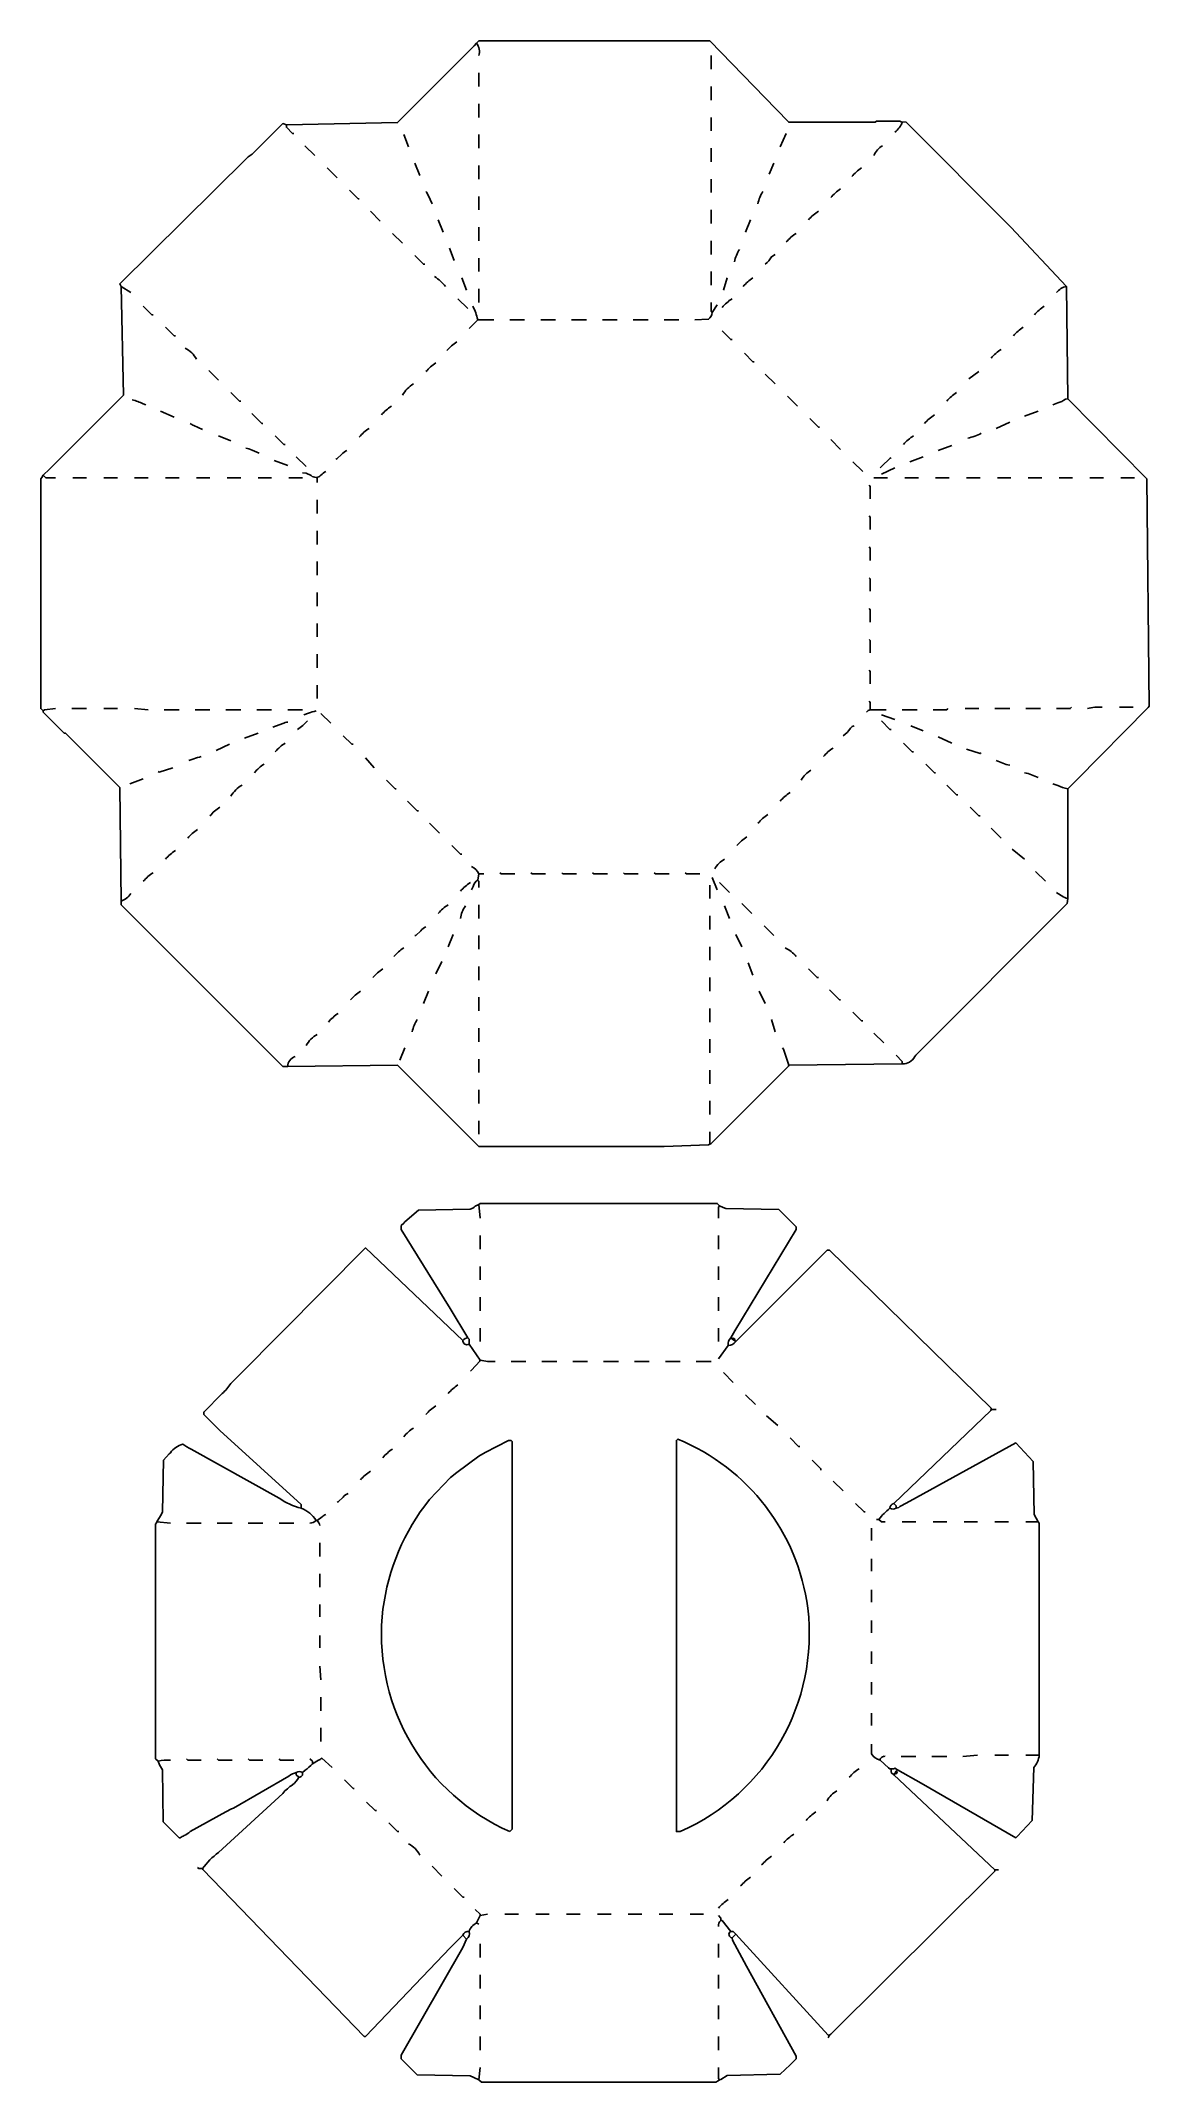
# Model space of a CAD drawing. Extents: x 47 to 945, y 85 to 1739.
import ezdxf

# ---------------------------------------------------------------- set-up
doc = ezdxf.new("R2010")
doc.units = 0
doc.layers.get('0').update_dxf_attribs({"linetype": 'CONTINUOUS'})

msp = doc.modelspace()

# ---------------------------------------------------------------- linework, layer by layer
at = {"color": 250, "linetype": 'CONTINUOUS'}
for points in [[(247, 908), (336, 909), (402, 843), (552, 843), (587.986507, 844.485736), (589, 845), (589.9, 845.2), (652.8, 908.1), (653, 909), (745, 910, 0.28935), (755, 916), (756, 917), (878.615385, 1040.076923), (879, 1044), (879, 1133), (886, 1140), (944.2, 1198.9), (945, 1200), (943, 1384), (879, 1449), (878, 1540), (833, 1588), (748, 1673), (744.076923, 1673.384615), (743, 1674), (724, 1674), (723, 1673), (653, 1673), (642.750154, 1683.758769), (589, 1739), (402, 1739), (400, 1737), (398, 1735), (336.1, 1672.8), (246, 1671), (243, 1672), (223, 1652), (221, 1650, -0.076982), (215, 1645), (214, 1644), (111, 1542), (112, 1540), (114, 1452), (54, 1392), (49, 1387), (47.8, 1385.1), (47, 1384), (47, 1198), (49, 1196), (49, 1195), (66, 1178), (67, 1178), (111, 1134), (112, 1042), (112, 1039), (243, 908), (247, 908, -0.314937), (253, 916)], [(402, 1727, 0.23154), (400, 1737)], [(739, 1665, 0.123106), (745, 1673)], [(722, 1646, -0.178469), (729, 1654)], [(704, 1629, -0.071068), (712, 1636)], [(364, 1607), (360.7, 1613.9, 0.089945), (359, 1617)], [(628, 1607, -0.081845), (632, 1617)], [(687, 1612, -0.071068), (695, 1619)], [(669, 1594, -0.071068), (677, 1601)], [(651, 1576, -0.071068), (659, 1583)], [(609, 1560, -0.081845), (613, 1570)], [(634, 1558, 0.076982), (639, 1564), (642, 1566)], [(375, 1540, 0.06477), (366, 1548)], [(616, 1540, -0.071068), (624, 1547)], [(870, 1535, -0.188686), (878, 1540)], [(401, 1513, 0.064772), (397, 1524)], [(577, 1513), (587.962069, 1513.455172, 0.216878), (591, 1519), (595, 1525)], [(599, 1523, -0.071068), (607, 1530)], [(852, 1517, -0.071068), (860, 1524)], [(835, 1500, -0.071068), (843, 1507)], [(173, 1481, 0.162595), (164, 1490)], [(376, 1488, -0.071068), (384, 1495)], [(817, 1482, -0.071068), (825, 1489)], [(359, 1471, -0.071068), (367, 1478)], [(340, 1452, -0.126932), (349, 1461)], [(132, 1444), (129.9, 1444.8, 0.080354), (121, 1448)], [(323, 1436, -0.071068), (331, 1443)], [(781, 1447, -0.071068), (789, 1454)], [(867, 1444), (871.1, 1445.7, 0.105633), (877.1, 1448.7), (879, 1449)], [(178, 1424), (171.1, 1427.3, -0.089945), (168, 1429)], [(305, 1418, -0.071068), (313, 1425)], [(763, 1429, -0.071068), (771, 1436)], [(224, 1405), (218.1, 1407.2, 0.105047), (213, 1409)], [(286, 1400), (286.9, 1400.2), (291, 1404, -0.150174), (295, 1407)], [(746, 1412, -0.071068), (754, 1419)], [(798, 1417, 0.064772), (809, 1421)], [(259, 1389), (261.911765, 1388.647059), (265.9, 1386.8, 0.393298), (274, 1387, -0.150174), (278, 1390)], [(260, 1193), (263.9, 1194.2, -0.0734), (270, 1196)], [(716, 1195, -0.184026), (719, 1197), (732, 1197)], [(895, 1198, -0.08251), (907, 1199)], [(235, 1183), (243.1, 1185.8, -0.113888), (247, 1187)], [(255, 1181, 0.064905), (263, 1188)], [(697, 1176, 0.114296), (703, 1182, -0.205258), (706, 1184)], [(167, 1156), (170.9, 1157.2, -0.0734), (177, 1159)], [(237, 1163, -0.071068), (245, 1170)], [(681, 1159, -0.071068), (689, 1166)], [(220, 1146, -0.071068), (228, 1153)], [(663, 1140, -0.136591), (671, 1148)], [(832, 1152, -0.064772), (821, 1156)], [(855, 1142, 0.064772), (844, 1146)], [(201, 1127, -0.126932), (210, 1136)], [(646, 1123, -0.071068), (654, 1130)], [(879, 1133, -0.080886), (870.9, 1135.7), (867, 1137)], [(184, 1111, -0.071068), (192, 1118)], [(628, 1105, -0.071068), (636, 1112)], [(166, 1093, -0.071068), (174, 1100)], [(611, 1087, -0.071068), (619, 1094)], [(148, 1076, -0.071068), (156, 1083)], [(593, 1068, -0.136591), (601, 1076)], [(130, 1058, -0.071068), (138, 1065)], [(112, 1042, 0.154488), (120, 1048)], [(387, 1050, -0.071068), (395, 1057)], [(879, 1044, -0.083266), (870, 1049)], [(369, 1032, -0.071068), (377, 1039)], [(387, 1028, -0.114006), (391, 1038)], [(350, 1014), (350.9, 1014.2), (355, 1018, -0.150174), (359, 1021)], [(333, 997, -0.071068), (341, 1004)], [(659, 997, 0.128393), (650, 1004)], [(316, 980, -0.064905), (324, 987)], [(298, 962, -0.071068), (306, 969)], [(280, 944, -0.071068), (288, 951)], [(348, 936, -0.114006), (352, 946)], [(262, 925, -0.140771), (271, 934)], [(403, 670), (394, 683), (394, 687), (393, 688), (378.769231, 711.846154), (339, 776), (339, 779), (341, 781), (342, 782), (353.011351, 791.511892), (394.988649, 792.488108), (396.9, 793.2), (398, 794, -0.120666), (402, 796), (403, 797), (595, 797), (597, 795), (599.846154, 793.769231), (602.042385, 792.953672), (645, 792), (659, 778), (659, 776), (609.2, 693.9), (606, 688, 0.298175), (604, 682), (596, 671)], [(258, 550), (258, 553), (192, 613), (179, 626), (179, 628), (194, 643, 0.064905), (201, 651), (208, 658), (310, 761), (389, 686, 0.62422), (394, 683)], [(821, 630), (817, 630), (817, 631), (686, 759), (684, 759), (618, 693), (610, 685, -0.254994), (604, 682)], [(395, 661), (396, 662), (402.8, 669.1), (403, 670, 0.08251), (415, 669)], [(377, 643, -0.071068), (385, 650)], [(359, 626, -0.071068), (367, 633)], [(724, 541), (726, 541, -0.074243), (735, 550, -0.33389), (738, 554), (816.8, 629.1), (817, 630)], [(341, 608, -0.071068), (349, 615)], [(270, 540, 0.163554), (258, 550, -0.097181), (240.1, 558.2), (168.9, 597.8, -0.064022), (162, 602, 0.162082), (152, 595), (151, 594), (146.488108, 588.988649), (145.511892, 547.011351), (144.8, 545.1), (141, 539), (140.8, 538.1), (140, 537), (140, 347), (142, 345), (143.230769, 342.153846), (145.511892, 337.988649), (146, 296), (159, 283), (160, 283, -0.067868), (163.1, 284.8, 0.089283), (168, 288), (197, 304, -0.079147), (203, 307), (248, 333, -0.079147), (254, 336, -0.256358), (259, 336), (261.1, 337.8, 0.078461), (267, 343), (272.1, 345.8, 0.071193), (274.569231, 347.446154), (283, 340)], [(427, 288), (429, 290), (429, 604), (428, 605), (426, 605), (406.9, 595.2), (401.9, 592.2), (384, 579), (379, 575), (362, 557), (358, 552, 0.138867), (323.560976, 462.04878, 0.318658), (427, 288)], [(324, 591, -0.071068), (332, 598)], [(565, 288, 0.32995), (668.42, 469.06, 0.268799), (563, 606), (562, 605), (562, 288), (565, 288)], [(720, 359), (720, 351, 0.208921), (727, 346), (733.9, 339.8), (735, 339), (738, 339), (738.8, 339.4), (741, 338), (760.153846, 327.230769), (837, 283), (838, 284), (850.2, 296.9), (851.488108, 339.988649, 0.145046), (856, 350), (856, 538), (855, 539), (851.8, 544.9), (851, 588), (837, 603), (751.1, 555.8), (744, 552, -0.120666), (740, 550, -0.265564), (735, 550)], [(306, 573, -0.071068), (314, 580)], [(287, 555), (287.9, 555.2), (292, 559, -0.150174), (296, 562)], [(265, 538, 0.165541), (270, 540), (271, 540), (275, 543, -0.184026), (278, 545)], [(273, 536, 0.120666), (271, 540)], [(727, 346, -0.419145), (731, 349)], [(178, 258, -0.083644), (191, 271), (243, 319, -0.064905), (251, 326, 0.087559), (256, 332, 0.511311), (259, 336)], [(702, 332, -0.071068), (710, 339)], [(684, 313, -0.136591), (692, 321)], [(667, 297, -0.071068), (675, 304)], [(649, 279, -0.071068), (657, 286)], [(354, 269, 0.162595), (345, 278)], [(631, 261, -0.071068), (639, 268)], [(174, 259), (175, 258), (178, 258), (178.248276, 257.22069), (309, 122), (310, 122), (379, 194), (389, 204, -0.388184), (394, 207)], [(614, 244, -0.071068), (622, 251)], [(596, 226, -0.071068), (604, 233)], [(409, 221), (403, 220), (400, 214, 0.212214), (394, 207, -0.369924), (392, 201), (388.8, 194.1), (339, 107), (339, 104), (352, 91), (394.957615, 90.046328), (397.846154, 88.769231), (402, 87), (404, 85), (594, 85), (595.9, 86.2), (597, 87), (597.9, 87.2), (603.0111, 90.511616), (645.9889, 91.488384), (654, 99), (659, 104), (659, 106), (618.8, 178.9), (607.3, 200.1), (607, 202, -0.769851), (606, 207)]]:
    msp.add_lwpolyline(points, format="xyb", dxfattribs=at)
at = {"color": 251, "linetype": 'CONTINUOUS'}
for points in [[(590, 1716), (590, 1727)], [(590, 1691), (590, 1702)], [(590, 1666), (590, 1677)], [(590, 1641), (590, 1652)], [(590, 1616), (590, 1627)], [(590, 1591), (590, 1602)], [(590, 1566), (590, 1577)], [(590, 1541), (590, 1552)], [(591, 1519), (590, 1520), (590, 1527)], [(719, 1368), (719, 1378), (718, 1379)], [(719, 1343), (719, 1353), (718, 1354)], [(719, 1318), (719, 1328), (718, 1329)], [(719, 1293), (719, 1303), (718, 1304)], [(719, 1268), (719, 1278), (718, 1279)], [(719, 1243), (719, 1253), (718, 1254)], [(719, 1218), (719, 1228), (718, 1229)], [(147, 1197), (159, 1197)], [(172, 1197), (184, 1197)], [(719, 1197), (719, 1203), (718, 1204)], [(596, 785), (596, 794), (597, 795)], [(596, 760), (596, 771)], [(596, 735), (596, 746)], [(596, 710), (596, 721)], [(596, 685), (596, 696)], [(740, 550), (740, 552), (738, 554)], [(274, 386), (274, 397)], [(274, 361), (274, 372)], [(744, 349), (756, 349)], [(769, 349), (781, 349)], [(392, 201), (389, 204)], [(607, 202), (610, 205)], [(596, 186), (596, 197)], [(596, 161), (596, 172)], [(596, 136), (596, 147)], [(596, 111), (596, 122)], [(597, 87), (596, 88), (596, 97)]]:
    msp.add_lwpolyline(points, dxfattribs=at)
at = {"color": 250, "linetype": 'CONTINUOUS'}
for points in [[(402, 1702), (402, 1713)], [(402, 1677), (402, 1688)], [(252, 1664), (251, 1664), (246, 1669), (246, 1671)], [(269, 1646), (261, 1654)], [(345, 1653), (341, 1663)], [(402, 1652), (402, 1663)], [(646, 1653), (651, 1664)], [(354, 1630), (350, 1640)], [(402, 1627), (402, 1638)], [(637, 1631), (641, 1640)], [(287, 1628), (279, 1636)], [(305, 1611), (304, 1611), (297, 1618)], [(402, 1602), (402, 1613)], [(322, 1593), (314, 1601)], [(373, 1584), (369, 1594)], [(402, 1577), (402, 1588)], [(618, 1584), (622, 1594)], [(340, 1575), (332, 1583)], [(358, 1558), (357, 1558), (350, 1565)], [(382, 1561), (378, 1571)], [(402, 1552), (402, 1563)], [(120, 1535), (112, 1540)], [(392, 1537), (388, 1547)], [(600, 1537), (603, 1547)], [(138, 1517), (137, 1517), (130, 1524)], [(393, 1522), (385, 1530)], [(402, 1527), (402, 1538)], [(156, 1500), (155, 1500), (148, 1507)], [(394, 1506), (401, 1513), (414, 1513)], [(427, 1513), (439, 1513)], [(452, 1513), (464, 1513)], [(477, 1513), (489, 1513)], [(502, 1513), (514, 1513)], [(527, 1513), (539, 1513)], [(552, 1513), (564, 1513)], [(607, 1497), (606, 1497), (599, 1504)], [(625, 1479), (624, 1479), (617, 1486)], [(191, 1464), (183, 1472)], [(642, 1461), (634, 1469)], [(799, 1465), (807, 1471)], [(155, 1434), (144, 1439)], [(209, 1447), (208, 1447), (201, 1454)], [(660, 1443), (652, 1451)], [(844, 1435), (855, 1439)], [(227, 1429), (226, 1429), (218, 1437)], [(678, 1426), (677, 1426), (670, 1433)], [(821, 1425), (832, 1430)], [(201, 1415), (191, 1419)], [(245, 1412), (244, 1412), (237, 1419)], [(695, 1408), (687, 1416)], [(774, 1407), (785, 1411)], [(247, 1395), (236, 1399)], [(262, 1394), (254, 1402)], [(713, 1390), (705, 1398)], [(727, 1393), (728, 1394), (735.1, 1400.8), (736, 1401)], [(728, 1388), (739, 1393)], [(751, 1398), (762, 1402)], [(59, 1385), (51, 1385), (49, 1387)], [(73, 1385), (84, 1385)], [(98, 1385), (109, 1385)], [(123, 1385), (134, 1385)], [(148, 1385), (159, 1385)], [(173, 1385), (184, 1385)], [(198, 1385), (209, 1385)], [(223, 1385), (234, 1385)], [(248, 1385), (259, 1385)], [(271, 1381), (271, 1385)], [(722, 1385), (733, 1385)], [(747, 1385), (758, 1385)], [(772, 1385), (783, 1385)], [(797, 1385), (808, 1385)], [(822, 1385), (833, 1385)], [(847, 1385), (858, 1385)], [(872, 1385), (883, 1385)], [(897, 1385), (908, 1385)], [(922, 1385), (933, 1385)], [(271, 1356), (271, 1367)], [(271, 1331), (271, 1342)], [(271, 1306), (271, 1317)], [(271, 1281), (271, 1292)], [(271, 1256), (271, 1267)], [(271, 1231), (271, 1242)], [(271, 1206), (271, 1217)], [(49, 1196), (50, 1197), (59, 1198)], [(72, 1198), (84, 1198)], [(98, 1198), (109, 1198)], [(197, 1197), (209, 1197)], [(222, 1197), (234, 1197)], [(247, 1197), (259, 1197)], [(282, 1186), (274, 1194)], [(739, 1189), (728, 1193)], [(745, 1197), (757, 1197)], [(796, 1198), (807, 1198)], [(820, 1198), (832, 1198)], [(845, 1198), (857, 1198)], [(921, 1199), (932, 1199)], [(212, 1174), (223, 1178)], [(300, 1169), (299, 1169), (292, 1176)], [(736, 1181), (735, 1181), (728, 1188)], [(762, 1180), (752, 1184)], [(785, 1170), (774, 1175)], [(189, 1164), (200, 1169)], [(317, 1150), (310, 1158)], [(754, 1163), (753, 1163), (746, 1170)], [(809, 1162), (808, 1161.5), (797, 1165)], [(142, 1147), (143, 1146.5), (154, 1150)], [(772, 1146), (771, 1146), (764, 1153)], [(119, 1137), (130, 1141)], [(335, 1133), (334, 1133), (327, 1140)], [(790, 1128), (789, 1128), (781, 1136)], [(353, 1115), (352, 1115), (344, 1123)], [(808, 1111), (807, 1111), (800, 1118)], [(370, 1097), (362, 1105)], [(825, 1093), (817, 1101)], [(388, 1080), (387, 1080), (380, 1087)], [(402, 1053), (402, 1058), (401, 1059), (402, 1064)], [(595, 1051), (591, 1061)], [(861, 1058), (853, 1066)], [(589, 1044), (589, 1055)], [(605, 1049), (597, 1057)], [(402, 1028), (402, 1039)], [(589, 1019), (589, 1030)], [(605, 1028), (601, 1038)], [(623, 1032), (615, 1040)], [(377, 1005), (381, 1015)], [(402, 1003), (402, 1014)], [(615, 1005), (610, 1015)], [(641, 1014), (633, 1022)], [(367, 983), (372, 993)], [(589, 994), (589, 1005)], [(402, 978), (402, 989)], [(589, 969), (589, 980)], [(624, 982), (620, 992)], [(677, 980), (676, 980), (669, 987)], [(357, 959), (361, 969)], [(402, 953), (402, 964)], [(634, 959), (629, 969)], [(695, 962), (694, 962), (686, 970)], [(589, 944), (589, 955)], [(642, 936), (639, 946)], [(713, 945), (712, 945), (705, 952)], [(402, 928), (402, 939)], [(589, 919), (589, 930)], [(730, 927), (722, 935)], [(338, 913), (342, 923)], [(402, 903), (402, 914)], [(653, 909), (648.7, 921.9), (648, 923)], [(745, 910), (745, 912), (740, 917)], [(589, 894), (589, 905)], [(402, 878), (402, 889)], [(589, 869), (589, 880)], [(402, 853), (402, 864)], [(589, 845), (589, 855)], [(403, 785), (402, 796)], [(403, 760), (403, 771)], [(403, 735), (403, 746)], [(403, 710), (403, 721)], [(403, 685), (403, 696)], [(610, 685), (609, 686), (607, 687), (606, 688)], [(428, 669), (440, 669)], [(453, 669), (465, 669)], [(478, 669), (490, 669)], [(503, 669), (515, 669)], [(528, 669), (540, 669)], [(553, 669), (565, 669)], [(578, 669), (590, 669)], [(608, 652), (600, 660)], [(626, 634), (618, 642)], [(644, 617), (635, 625)], [(662, 600), (661, 600), (654, 607)], [(679, 581), (679, 582), (672, 589)], [(697, 564), (689, 572)], [(715, 547), (714, 547), (707, 554)], [(152, 538), (141, 539)], [(165, 538), (177, 538)], [(190, 538), (202, 538)], [(215, 538), (227, 538)], [(240, 538), (252, 538)], [(720, 524), (720, 534)], [(745, 539), (756, 539)], [(770, 539), (781, 539)], [(795, 539), (806, 539)], [(820, 539), (831, 539)], [(845, 539), (855, 539)], [(273, 511), (273, 522)], [(273, 486), (273, 497)], [(720, 499), (720, 509)], [(720, 474), (720, 484)], [(273, 462), (273, 472)], [(273, 437), (273, 447)], [(720, 449), (720, 459)], [(720, 424), (720, 434)], [(274, 411), (273, 422)], [(720, 399), (720, 409)], [(720, 374), (720, 384)], [(820, 350), (831, 350)], [(845, 350), (856, 350)], [(823, 257), (820, 257), (738, 334), (736, 336), (736, 339)], [(301, 323), (300, 323), (293, 330)], [(319, 305), (318, 305), (311, 312)], [(337, 288), (336, 288), (329, 295)], [(372, 252), (364, 260)], [(685, 121), (686, 123), (687, 124), (820, 256), (820, 257)], [(390, 235), (389, 235), (382, 242)], [(403, 220), (403, 221), (399, 225)], [(423, 221), (434, 221)], [(448, 221), (459, 221)], [(473, 221), (484, 221)], [(498, 221), (509, 221)], [(523, 221), (534, 221)], [(548, 221), (559, 221)], [(573, 221), (584, 221)], [(686, 123), (685, 123), (612.76, 201.82), (610, 205), (608, 207), (606, 207), (599, 216), (598, 216), (598, 218), (596, 220)], [(402, 213), (400, 214)], [(403, 186), (403, 197)], [(403, 161), (403, 172)], [(403, 136), (403, 147)], [(403, 111), (403, 122)], [(402, 87), (403, 97)]]:
    msp.add_lwpolyline(points, dxfattribs=at)
at = {"color": 197, "linetype": 'CONTINUOUS'}
msp.add_lwpolyline([(134, 1197), (123, 1198)], dxfattribs=at)
at = {"color": 252, "linetype": 'CONTINUOUS'}
for points in [[(770, 1197), (781, 1197), (782, 1198)], [(870, 1198), (881, 1198), (882, 1199)], [(431, 1064), (420, 1064), (419, 1065)], [(456, 1064), (445, 1064), (444, 1065)], [(481, 1064), (470, 1064), (469, 1065)], [(506, 1064), (495, 1064), (494, 1065)], [(531, 1064), (520, 1064), (519, 1065)], [(556, 1064), (545, 1064), (544, 1065)], [(581, 1064), (570, 1064), (569, 1065)], [(177, 346), (166, 346), (165, 347)], [(202, 346), (191, 346), (190, 347)], [(227, 346), (216, 346), (215, 347)], [(252, 346), (241, 346), (240, 347)]]:
    msp.add_lwpolyline(points, dxfattribs=at)
at = {"color": 247, "linetype": 'CONTINUOUS'}
for points in [[(844, 1076), (834, 1084)], [(731, 539), (728, 539), (726, 541)]]:
    msp.add_lwpolyline(points, dxfattribs=at)
at = {"color": 27, "linetype": 'CONTINUOUS'}
for points in [[(406, 1064), (402, 1064, 0.152023), (396, 1070)], [(396, 1051), (397.3, 1053.9, -0.213217), (401, 1059)]]:
    msp.add_lwpolyline(points, format="xyb", dxfattribs=at)
at = {"color": 37, "linetype": 'CONTINUOUS'}
msp.add_lwpolyline([(389, 686, -0.245916), (393, 688)], format="xyb", dxfattribs=at)
at = {"color": 252, "linetype": 'CONTINUOUS'}
msp.add_lwpolyline([(609, 686, 1.117265), (607, 687)], format="xyb", dxfattribs=at)
at = {"color": 237, "linetype": 'CONTINUOUS'}
msp.add_lwpolyline([(794, 349), (806, 350)], dxfattribs=at)
at = {"color": 251, "linetype": 'CONTINUOUS'}
for points in [[(142, 345, -0.075231), (152, 346)], [(739, 335, 1.117265), (740, 337)], [(596, 211, -0.279413), (598, 216)]]:
    msp.add_lwpolyline(points, format="xyb", dxfattribs=at)
at = {"color": 37, "linetype": 'CONTINUOUS'}
for points in [[(256, 332), (254, 334), (254, 336)], [(267, 343), (267, 345), (265, 347)]]:
    msp.add_lwpolyline(points, dxfattribs=at)
at = {"color": 27, "linetype": 'CONTINUOUS'}
msp.add_lwpolyline([(738, 334), (739, 335), (740, 337), (741, 338)], dxfattribs=at)

doc.saveas('drawing.dxf')
